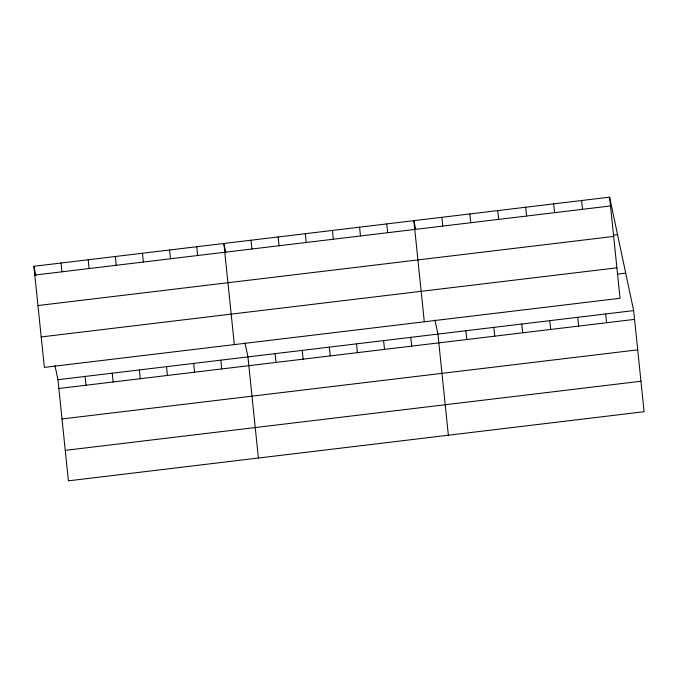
<?xml version="1.0" encoding="UTF-8"?>
<svg xmlns="http://www.w3.org/2000/svg" width="678" height="678" viewBox="0 0 678 678"><rect width="100%" height="100%" fill="white"/><g stroke="black" fill="none" stroke-linecap="round" stroke-linejoin="round"><path stroke-width="1.02" d="M609.598 197.162L620.048 298.295L44.35 367.408L33.9 266.284L609.598 197.162L633.65 310.592L644.1 411.716L68.402 480.838L57.952 379.705L54.977 365.671M34.807 275.065L610.505 205.951M613.395 235.096L617.531 234.596M37.96 305.541L613.649 236.427M41.205 336.932L616.895 267.818M617.429 274.158L625.709 273.158M57.952 379.705L633.65 310.592M58.859 388.494L634.557 319.372M62.012 418.962L637.71 349.848M65.258 450.361L640.947 381.248M415.648 229.088L413.86 220.664L424.309 321.796M434.937 320.05L437.912 334.093L448.361 435.217M225.867 252.835L223.876 243.478L234.334 344.602M244.953 342.865L247.936 356.899L258.386 458.023M33.9 266.284L35.883 275.641M605.691 313.948L606.598 322.728M581.631 200.527L582.538 209.307M577.724 317.304L578.631 326.093M553.672 203.883L554.579 212.663M549.765 320.66L550.672 329.449M525.713 207.239L526.62 216.019M521.797 324.016L522.704 332.805M497.745 210.595L498.652 219.375M493.838 327.372L494.745 336.161M469.786 213.951L470.693 222.731M465.879 330.737L466.786 339.517M441.819 217.307L442.726 226.096M410.775 337.347L411.682 346.136M386.723 223.926L387.63 232.707M383.629 340.61L384.545 349.39M359.577 227.181L360.484 235.969M356.492 343.865L357.399 352.645M332.44 230.444L333.347 239.224M329.355 347.128L330.262 355.908M305.303 233.698L306.21 242.487M302.21 350.382L303.117 359.162M278.158 236.961L279.065 245.741M275.073 353.636L275.98 362.425M251.021 240.215L251.928 248.996M220.791 360.154L221.698 368.942M196.739 246.733L197.645 255.513M193.654 363.416L194.561 372.197M169.602 249.987L170.509 258.776M166.517 366.671L167.424 375.459M142.456 253.25L143.372 262.03M139.371 369.934L140.278 378.714M115.319 256.504L116.226 265.293M112.234 373.188L113.141 381.977M88.182 259.767L89.089 268.547M85.089 376.451L86.004 385.231M61.037 263.022L61.944 271.81"/></g></svg>
